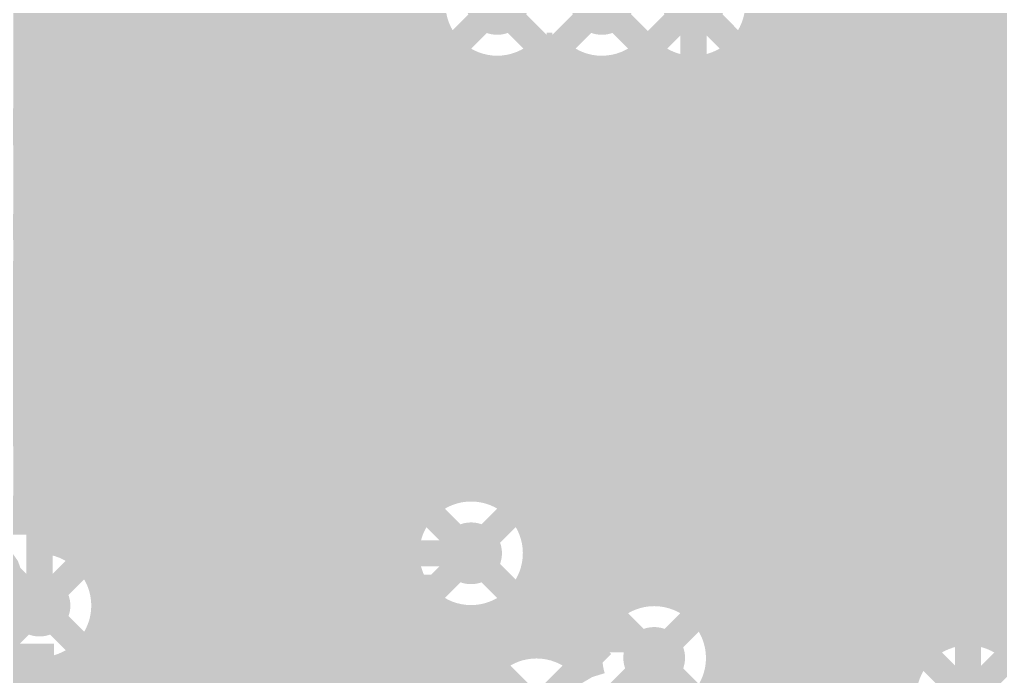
# Model space of a CAD drawing. Extents: x -3 to 92, y -53 to 125.
# Drawn here: x 31.68 to 41.21, y 39.32 to 45.69 of the extents above; entities that cross this region are included whole.
import ezdxf

# ---------------------------------------------------------------- set-up
doc = ezdxf.new("R2010")
doc.units = 0
doc.header["$MEASUREMENT"] = 0
doc.layers.get('0').update_dxf_attribs({"linetype": 'CONTINUOUS'})
for name, color, linetype in [('23-325-0_AST', 7, 'CONTINUOUS'), ('23-325-0_BOT', 7, 'CONTINUOUS'), ('23-325-0_DRD', 2, 'CONTINUOUS'), ('23-325-0_IN1', 4, 'CONTINUOUS'), ('23-325-0_IN2', 3, 'CONTINUOUS'), ('23-325-0_SMT', 10, 'CONTINUOUS'), ('23-325-0_SPT', 14, 'CONTINUOUS'), ('23-325-0_SST', 9, 'CONTINUOUS'), ('23-325-0_TOP', 12, 'CONTINUOUS'), ('THRUHOLE_TAP', 8, 'CONTINUOUS')]:
    doc.layers.add(name, color=color, linetype=linetype)

# ---------------------------------------------------------------- blocks, each defined once
blk = doc.blocks.new('OBLONG_63')
at = {"const_width": 0.2794}
blk.add_lwpolyline([(0.7493, 0), (-0.7493, 0)], dxfattribs=at)
at = {"const_width": 0.1397}
for points in [[(-0.81915, 0, 1), (-0.67945, 0, 1)], [(0.67945, 0, 1), (0.81915, 0, 1)]]:
    blk.add_lwpolyline(points, format="xyb", close=True, dxfattribs=at)
blk = doc.blocks.new('RECTANGLE_64')
blk.add_solid([(0.889, 0.1397), (0.889, -0.1397), (-0.889, 0.1397), (-0.889, -0.1397)])
blk = doc.blocks.new('ROUND_68')
at = {"const_width": 0.29972}
blk.add_lwpolyline([(-0.14986, 0, 1), (0.14986, 0, 1)], format="xyb", close=True, dxfattribs=at)
blk = doc.blocks.new('ROUND_78')
at = {"const_width": 0.29972}
blk.add_lwpolyline([(-0.14986, 0, 1), (0.14986, 0, 1)], format="xyb", close=True, dxfattribs=at)
blk = doc.blocks.new('ROUND_79')
at = {"const_width": 0.29972}
blk.add_lwpolyline([(-0.14986, 0, 1), (0.14986, 0, 1)], format="xyb", close=True, dxfattribs=at)
blk = doc.blocks.new('ROUND_84')
at = {"const_width": 0.10033}
blk.add_lwpolyline([(-0.050164, 0, 1), (0.050164, 0, 1)], format="xyb", close=True, dxfattribs=at)

msp = doc.modelspace()

# ---------------------------------------------------------------- linework, layer by layer
at = {"layer": '23-325-0_AST', "const_width": 0.1524}
for points in [[(36.068, 37.465), (43.815, 37.465), (43.815, 46.355), (34.925, 46.355), (34.925, 38.608), (36.068, 37.465)], [(38.58514, 42.65168), (38.58514, 41.80586), (38.52672, 41.63568), (38.17112, 41.63568), (38.1127, 41.80586), (38.1127, 42.65168)], [(39.42334, 41.63568), (38.9509, 41.63568), (39.42334, 42.31386), (39.42334, 42.48404), (39.36492, 42.65168), (39.00932, 42.65168), (38.9509, 42.48404)], [(39.84752, 42.14368), (40.20312, 42.14368), (40.26154, 41.97604), (40.26154, 41.80586), (40.20312, 41.63568), (39.84752, 41.63568), (39.7891, 41.80586), (39.7891, 41.97604), (40.02532, 42.65168)], [(31.9405, 39.5605), (29.0195, 39.5605), (29.0195, 37.9222), (31.9405, 37.9222), (31.9405, 39.5605)]]:
    msp.add_lwpolyline(points, dxfattribs=at)
at = {"layer": '23-325-0_BOT', "const_width": 0.254}
for points in [[(40.894, 39.116), (40.894, 50.165), (40.259, 50.8), (40.259, 107.823), (40.64, 108.204), (40.64, 109.22)], [(35.56, 59.055), (34.036, 59.055), (33.274, 58.293), (33.274, 50.165), (31.75, 48.641), (31.75, 40.894), (31.877, 40.767), (31.877, 40.005)], [(36.83, 22.225), (36.703, 22.352), (36.703, 32.639), (37.973, 33.909), (37.973, 38.354), (38.989, 39.37), (38.989, 40.132), (37.084, 42.037), (37.084, 45.085), (36.322, 45.847)], [(37.338, 45.847), (37.719, 45.47108), (37.719, 42.16908), (39.624, 40.25392), (39.624, 39.243), (38.481, 38.1), (38.481, 22.733)], [(41.91, 17.78), (42.037, 17.907), (42.037, 22.606), (38.989, 25.654), (38.989, 37.846), (40.132, 38.989), (40.132, 40.64), (38.227, 42.545), (38.227, 45.847)], [(32.2072, 44.831), (32.2072, 41.08196)], [(36.6268, 44.831), (32.2072, 44.831)], [(32.3342, 44.831), (32.3342, 40.767)], [(32.5628, 44.831), (32.5628, 37.45738)], [(32.7914, 44.831), (32.7914, 37.39388)], [(33.02, 44.831), (33.02, 37.20084)], [(33.2486, 44.831), (33.2486, 36.14674)], [(33.4772, 44.831), (33.4772, 35.9918)], [(33.7058, 44.831), (33.7058, 18.65122)], [(33.9344, 44.831), (33.9344, 18.9357)], [(34.163, 44.831), (34.163, 19.03222)], [(34.3916, 44.831), (34.3916, 19.0373)], [(34.6202, 44.831), (34.6202, 42.43832)], [(34.8488, 44.831), (34.8488, 42.70502)], [(35.0774, 44.831), (35.0774, 42.799)], [(35.306, 44.831), (35.306, 42.799)], [(35.5346, 44.831), (35.5346, 42.7101)], [(35.7632, 44.831), (35.7632, 42.44848)], [(35.9918, 44.831), (35.9918, 41.13784)], [(36.2204, 44.831), (36.2204, 41.1226)], [(36.449, 44.831), (36.449, 41.01338)], [(36.6268, 44.831), (36.6268, 42.037)], [(36.6268, 44.8056), (32.2072, 44.8056)], [(36.6268, 44.577), (32.2072, 44.577)], [(36.6268, 44.3484), (32.2072, 44.3484)], [(36.6268, 44.1198), (32.2072, 44.1198)], [(36.6268, 43.8912), (32.2072, 43.8912)], [(36.6268, 43.6626), (32.2072, 43.6626)], [(36.6268, 43.434), (32.2072, 43.434)], [(36.6268, 43.2054), (32.2072, 43.2054)], [(36.6268, 42.9768), (32.2072, 42.9768)], [(34.92246, 42.7482), (32.2072, 42.7482)], [(36.6268, 42.7482), (35.46348, 42.7482)], [(34.66338, 42.5196), (32.2072, 42.5196)], [(36.6268, 42.5196), (35.7251, 42.5196)], [(34.57448, 42.291), (32.2072, 42.291)], [(36.6268, 42.291), (35.814, 42.291)], [(34.57448, 42.0624), (32.2072, 42.0624)], [(36.6268, 42.0624), (35.814, 42.0624)], [(34.6202, 41.92016), (34.6202, 18.95094)], [(35.7632, 41.90746), (35.7632, 41.06418)], [(34.66592, 41.8338), (32.2072, 41.8338)], [(36.67506, 41.8338), (35.72002, 41.8338)], [(36.6776, 41.82618), (36.6776, 40.67048)], [(36.76396, 41.70934), (38.5318, 39.9415)], [(34.93516, 41.6052), (32.2072, 41.6052)], [(34.8488, 41.65092), (34.8488, 18.70456)], [(36.8681, 41.6052), (35.45332, 41.6052)], [(35.5346, 41.64838), (35.5346, 40.84828)], [(35.0774, 41.55948), (35.0774, 5.77596)], [(35.306, 41.55948), (35.306, 5.77596)], [(36.9062, 41.5671), (36.9062, 39.5859)], [(37.0967, 41.3766), (32.2072, 41.3766)], [(37.1348, 41.3385), (37.1348, 39.4462)], [(37.3253, 41.148), (32.2072, 41.148)], [(37.3634, 41.1099), (37.3634, 39.90086)], [(35.5854, 40.9194), (32.3088, 40.9194)], [(37.5539, 40.9194), (36.54806, 40.9194)], [(37.592, 40.8813), (37.592, 40.07358)], [(32.3342, 40.767), (32.3342, 40.4368)], [(35.46348, 40.6908), (32.3342, 40.6908)], [(37.7825, 40.6908), (36.67252, 40.6908)], [(37.8206, 40.6527), (37.8206, 40.12692)], [(35.44062, 40.4622), (32.3342, 40.4622)], [(38.0111, 40.4622), (36.69538, 40.4622)], [(36.6776, 40.35298), (36.6776, 39.61892)], [(38.0492, 40.4241), (38.0492, 40.0939)], [(35.50412, 40.2336), (32.46374, 40.2336)], [(35.5346, 40.17772), (35.5346, 38.83406)], [(38.2397, 40.2336), (36.63188, 40.2336)], [(38.2778, 40.1955), (38.2778, 39.9542)], [(35.69462, 40.005), (32.50692, 40.005)], [(37.47262, 40.005), (36.43884, 40.005)], [(36.449, 40.01008), (36.449, 39.56558)], [(38.4683, 40.005), (38.21684, 40.005)], [(35.7632, 39.96182), (35.7632, 38.95852)], [(35.9918, 39.88816), (35.9918, 38.98138)], [(36.2204, 39.90086), (36.2204, 39.39286)], [(38.5064, 39.9669), (38.5064, 39.53256)], [(38.5318, 39.9415), (38.5318, 39.55796)], [(37.28212, 39.7764), (32.46374, 39.7764)], [(38.5318, 39.7764), (38.40988, 39.7764)], [(36.4109, 39.5478), (32.3088, 39.5478)], [(32.3342, 39.57066), (32.3342, 37.43452)], [(37.21862, 39.5478), (36.99256, 39.5478)], [(38.5191, 39.5478), (38.47338, 39.5478)], [(38.5318, 39.55796), (38.47592, 39.50208)], [(31.6484, 39.41826), (31.6484, -4.572)], [(32.1056, 39.41826), (32.1056, 37.31006)], [(36.16706, 39.3192), (25.39238, 39.3192)], [(31.877, 39.37508), (31.877, -4.572)]]:
    msp.add_lwpolyline(points, dxfattribs=at)
for points in [[(35.19424, 42.80916, 0.4142136), (34.56432, 42.17924)], [(35.82416, 42.17924, 0.4142136), (35.19424, 42.80916)], [(34.56432, 42.17924, 0.4142136), (35.19424, 41.54932)], [(35.19424, 41.54932, 0.4142136), (35.82416, 42.17924)], [(36.6268, 42.037, 0.1989124), (36.76071, 41.71371)], [(36.6268, 42.037, 0.1989124), (36.76071, 41.71371)], [(36.068, 41.14292, 0.4142136), (35.43808, 40.513)], [(36.69792, 40.513, 0.4142136), (36.068, 41.14292)], [(32.3342, 40.767, 0.192782), (32.20783, 41.08256)], [(35.43808, 40.513, 0.4142136), (36.068, 39.88308)], [(36.068, 39.88308, 0.4142136), (36.69792, 40.513)], [(32.50692, 40.005, 0.1914994), (32.33496, 40.43752)], [(37.846, 40.12692, 0.4142136), (37.21608, 39.497)], [(38.47592, 39.50208, 0.4118544), (37.846, 40.12692)], [(31.877, 39.37508, 0.4142136), (32.50692, 40.005)], [(31.25724, 39.88308, 0.3584006), (31.877, 39.37254)], [(36.703, 39.61892, 0.4142136), (36.07308, 38.989)], [(37.24402, 39.31158, 0.2641873), (36.703, 39.61892)], [(37.21608, 39.497, 0.0748382), (37.24399, 39.31157)]]:
    msp.add_lwpolyline(points, format="xyb", dxfattribs=at)
at = {"layer": '23-325-0_DRD', "const_width": 0.254}
for points in [[(36.957, 46.482), (35.687, 45.212)], [(36.957, 45.212), (35.687, 46.482)], [(37.973, 46.482), (36.703, 45.212)], [(37.973, 45.212), (36.703, 46.482)], [(38.862, 46.482), (37.592, 45.212)], [(38.862, 45.212), (37.592, 46.482)], [(35.687, 43.815), (34.417, 42.545)], [(35.687, 42.545), (34.417, 43.815)], [(35.687, 43.815), (34.417, 42.545)], [(35.687, 42.545), (34.417, 43.815)], [(35.687, 43.815), (34.417, 42.545)], [(35.687, 42.545), (34.417, 43.815)], [(35.82924, 42.81424), (34.55924, 41.54424)], [(35.82924, 41.54424), (34.55924, 42.81424)], [(35.82924, 42.81424), (34.55924, 41.54424)], [(35.82924, 41.54424), (34.55924, 42.81424)], [(31.877, 41.148), (30.607, 39.878)], [(31.877, 39.878), (30.607, 41.148)], [(36.703, 41.148), (35.433, 39.878)], [(36.703, 39.878), (35.433, 41.148)], [(32.512, 40.64), (31.242, 39.37)], [(32.512, 39.37), (31.242, 40.64)], [(38.481, 40.132), (37.211, 38.862)], [(38.481, 38.862), (37.211, 40.132)], [(41.529, 39.751), (40.259, 38.481)], [(41.529, 38.481), (40.259, 39.751)], [(37.338, 39.624), (36.068, 38.354)], [(37.338, 38.354), (36.068, 39.624)]]:
    msp.add_lwpolyline(points, dxfattribs=at)
at = {"layer": '23-325-0_IN1', "const_width": 0.254}
for points in [[(39.5478, 50.546), (39.5478, 31.877)], [(39.7764, 50.546), (39.7764, 31.877)], [(40.005, 50.546), (40.005, 38.08476)], [(40.2336, 50.546), (40.2336, 38.33114)], [(40.4622, 50.546), (40.4622, 39.5732)], [(40.6908, 50.546), (40.6908, 39.7129)], [(40.9194, 50.546), (40.9194, 39.74592)], [(41.148, 50.546), (41.148, 39.69258)], [(32.004, 47.498), (32.004, 40.62222)], [(32.2326, 47.498), (32.2326, 40.5257)], [(32.4612, 47.498), (32.4612, 40.24122)], [(33.8328, 47.498), (33.8328, 31.877)], [(34.0614, 47.498), (34.0614, 31.877)], [(34.29, 47.498), (34.29, 31.877)], [(34.5186, 47.498), (34.5186, 43.51528)], [(34.7472, 47.498), (34.7472, 43.73118)], [(34.9758, 47.498), (34.9758, 43.80484)], [(35.2044, 47.498), (35.2044, 43.7896)], [(35.433, 47.498), (35.433, 43.68038)], [(35.6616, 47.498), (35.6616, 43.33748)], [(38.862, 47.498), (38.862, 31.877)], [(39.0906, 47.498), (39.0906, 31.877)], [(39.3192, 47.498), (39.3192, 31.877)], [(32.6898, 46.04766), (32.6898, 31.877)], [(33.6042, 46.04766), (33.6042, 31.877)], [(32.9184, 45.89526), (32.9184, 31.877)], [(33.3756, 45.89526), (33.3756, 31.877)], [(33.147, 45.85208), (33.147, 31.877)], [(35.71748, 45.6692), (32.004, 45.6692)], [(42.64406, 45.6692), (38.83152, 45.6692)], [(35.8394, 45.4406), (32.004, 45.4406)], [(36.8554, 45.4406), (36.80206, 45.4406)], [(36.8046, 45.4406), (36.8046, 39.6113)], [(42.5577, 45.4406), (38.70706, 45.4406)], [(35.8902, 45.38726), (35.8902, 41.11752)], [(37.719, 45.34408), (37.719, 40.11422)], [(38.6334, 45.3644), (38.6334, 31.877)], [(42.56278, 45.212), (32.004, 45.212)], [(36.1188, 45.2501), (36.1188, 41.14038)], [(36.3474, 45.21708), (36.3474, 41.07688)], [(36.576, 45.27042), (36.576, 40.88384)], [(37.0332, 45.29582), (37.0332, 39.52494)], [(37.2618, 45.22216), (37.2618, 39.73322)], [(37.4904, 45.23486), (37.4904, 40.0177)], [(37.9476, 45.28312), (37.9476, 40.1193)], [(38.1762, 45.21962), (38.1762, 40.03294)], [(38.4048, 45.24248), (38.4048, 39.78656)], [(42.6593, 44.9834), (32.004, 44.9834)], [(42.93616, 44.7548), (32.004, 44.7548)], [(42.66692, 44.5262), (32.004, 44.5262)], [(42.57548, 44.2976), (32.004, 44.2976)], [(42.57548, 44.069), (32.004, 44.069)], [(42.66438, 43.8404), (32.004, 43.8404)], [(34.59226, 43.6118), (32.004, 43.6118)], [(42.92346, 43.6118), (35.5092, 43.6118)], [(34.4551, 43.3832), (32.004, 43.3832)], [(45.974, 43.3832), (35.6489, 43.3832)], [(34.42208, 43.1546), (32.004, 43.1546)], [(45.974, 43.1546), (35.68192, 43.1546)], [(35.6616, 43.01998), (35.6616, 40.99306)], [(34.47542, 42.926), (32.004, 42.926)], [(45.974, 42.926), (35.62858, 42.926)], [(34.5186, 42.84472), (34.5186, 31.877)], [(34.6456, 42.6974), (32.004, 42.6974)], [(35.433, 42.67708), (35.433, 38.72484)], [(45.974, 42.6974), (35.45586, 42.6974)], [(34.7472, 42.62882), (34.7472, 31.877)], [(34.9758, 42.55516), (34.9758, 31.877)], [(35.2044, 42.56786), (35.2044, 31.877)], [(45.974, 42.4688), (32.004, 42.4688)], [(45.974, 42.2402), (32.004, 42.2402)], [(45.974, 42.0116), (32.004, 42.0116)], [(45.974, 41.783), (32.004, 41.783)], [(45.974, 41.5544), (32.004, 41.5544)], [(45.974, 41.3258), (32.004, 41.3258)], [(35.83178, 41.0972), (32.004, 41.0972)], [(45.974, 41.0972), (36.30422, 41.0972)], [(35.5473, 40.8686), (32.004, 40.8686)], [(45.974, 40.8686), (36.5887, 40.8686)], [(35.45078, 40.64), (32.004, 40.64)], [(45.974, 40.64), (36.68522, 40.64)], [(35.4457, 40.4114), (32.35706, 40.4114)], [(45.974, 40.4114), (36.6903, 40.4114)], [(35.53206, 40.1828), (32.48152, 40.1828)], [(45.974, 40.1828), (36.60394, 40.1828)], [(36.576, 40.13962), (36.576, 39.60622)], [(35.6616, 40.0304), (35.6616, 38.91788)], [(35.7759, 39.9542), (32.50438, 39.9542)], [(35.8902, 39.90848), (35.8902, 38.98138)], [(36.1188, 39.88562), (36.1188, 39.22522)], [(36.3474, 39.94912), (36.3474, 39.5097)], [(37.41166, 39.9542), (36.35756, 39.9542)], [(45.974, 39.9542), (38.2778, 39.9542)], [(37.25926, 39.7256), (32.44088, 39.7256)], [(32.4612, 39.76878), (32.4612, 31.877)], [(40.73398, 39.7256), (38.43274, 39.7256)], [(45.974, 39.7256), (41.05148, 39.7256)], [(36.32962, 39.497), (32.24784, 39.497)], [(37.21608, 39.497), (37.07384, 39.497)], [(40.39108, 39.497), (38.47592, 39.497)], [(32.2326, 39.4843), (32.2326, 31.877)], [(32.004, 39.38778), (32.004, 31.877)], [(36.13912, 39.2684), (32.004, 39.2684)], [(40.28186, 39.2684), (38.43274, 39.2684)], [(38.4048, 39.2049), (38.4048, 31.877)]]:
    msp.add_lwpolyline(points, dxfattribs=at)
for points in [[(35.69208, 45.847, 0.4142136), (36.322, 45.21708)], [(38.227, 45.21708, 0.4142136), (38.85692, 45.847)], [(36.322, 45.21708, 0.238621), (36.82957, 45.47394)], [(36.83, 45.47362, 0.2386215), (37.338, 45.21654)], [(37.338, 45.21708, 0.1981715), (37.78215, 45.40031)], [(37.7825, 45.39996, 0.198172), (38.227, 45.21658)], [(35.052, 43.80992, 0.4142136), (34.42208, 43.18)], [(35.052, 43.80992, 0.4142136), (34.42208, 43.18)], [(35.68192, 43.18, 0.4142136), (35.052, 43.80992)], [(35.68192, 43.18, 0.4142136), (35.052, 43.80992)], [(34.42208, 43.18, 0.4142136), (35.052, 42.55008)], [(34.42208, 43.18, 0.4142136), (35.052, 42.55008)], [(35.052, 42.55008, 0.4142136), (35.68192, 43.18)], [(35.052, 42.55008, 0.4142136), (35.68192, 43.18)], [(36.068, 41.14292, 0.4142136), (35.43808, 40.513)], [(36.69792, 40.513, 0.4142136), (36.068, 41.14292)], [(32.50692, 40.005, 0.3559507), (32.004, 40.62222)], [(35.43808, 40.513, 0.4142136), (36.068, 39.88308)], [(36.068, 39.88308, 0.4142136), (36.69792, 40.513)], [(37.846, 40.12692, 0.4142136), (37.21608, 39.497)], [(38.47592, 39.497, 0.4142136), (37.846, 40.12692)], [(32.004, 39.38778, 0.3559512), (32.50692, 40.005)], [(40.894, 39.74592, 0.4142136), (40.26408, 39.116)], [(41.52392, 39.116, 0.4142136), (40.894, 39.74592)], [(36.703, 39.61892, 0.4142136), (36.07308, 38.989)], [(37.24402, 39.31158, 0.2641873), (36.703, 39.61892)], [(37.21608, 39.497, 0.0748382), (37.24399, 39.31157)], [(37.846, 38.86708, 0.4142136), (38.47592, 39.497)]]:
    msp.add_lwpolyline(points, format="xyb", dxfattribs=at)
at = {"layer": '23-325-0_IN2', "const_width": 0.254}
for points in [[(62.738, 41.275), (46.355, 41.275), (45.847, 40.767), (39.116, 40.767), (37.846, 39.497)], [(56.896, 40.386), (56.515, 40.767), (46.609, 40.767), (46.101, 40.259), (39.624, 40.259), (38.227, 38.862), (36.83, 38.862), (36.703, 38.989)], [(36.068, 40.513), (34.036, 40.513), (32.893, 39.37), (24.765, 39.37)], [(49.657, 38.735), (46.736, 38.735), (45.72, 39.751), (39.878, 39.751), (38.481, 38.354), (35.941, 38.354)]]:
    msp.add_lwpolyline(points, dxfattribs=at)
at = {"layer": '23-325-0_SST', "const_width": 0.1524}
for points in [[(36.068, 37.465), (43.815, 37.465), (43.815, 46.355), (34.925, 46.355), (34.925, 38.608), (36.068, 37.465)], [(32.0802, 42.92092), (32.0802, 42.44594), (31.40456, 42.92092), (31.23438, 42.92092), (31.0642, 42.85996), (31.0642, 42.50436), (31.23438, 42.44594)], [(31.5722, 41.66616), (31.5722, 42.02176), (31.74238, 42.08272), (31.91256, 42.08272), (32.0802, 42.02176), (32.0802, 41.66616), (31.91256, 41.60774), (31.74238, 41.60774), (31.0642, 41.84396)], [(31.91256, 41.24452), (32.0802, 41.18356), (32.0802, 40.82796), (31.91256, 40.76954), (31.23438, 40.76954), (31.0642, 40.82796), (31.0642, 41.18356), (31.23438, 41.24452)], [(31.36392, 39.55542), (31.24454, 39.72306), (31.18612, 39.89324), (31.18612, 40.23106), (31.24454, 40.40124), (31.36392, 40.57142), (31.48076, 40.57142), (31.60014, 40.40124), (31.65856, 40.23106), (31.65856, 39.89324), (31.60014, 39.72306), (31.48076, 39.55542), (31.36392, 39.55542)], [(31.9405, 39.5605), (29.0195, 39.5605), (29.0195, 37.9222), (31.9405, 37.9222), (31.9405, 39.5605)]]:
    msp.add_lwpolyline(points, dxfattribs=at)
at = {"layer": '23-325-0_TOP', "const_width": 0.254}
for points in [[(38.56228, 47.6631), (38.56228, 46.65472), (38.862, 46.355), (38.862, 44.831), (38.71214, 44.68114), (33.5788, 44.68114)], [(33.147, 46.482), (33.147, 46.1137), (33.5788, 45.6819)], [(40.1066, 46.44644), (40.1066, 39.5732)], [(40.3352, 46.50232), (40.3352, 39.5732)], [(40.7924, 46.50232), (40.7924, 39.7383)], [(41.021, 46.44644), (41.021, 39.73322)], [(41.2496, 46.482), (41.2496, 39.6367)], [(29.9212, 46.355), (32.09544, 44.18076), (33.5788, 44.18076)], [(39.3192, 46.355), (39.3192, 44.831)], [(39.4208, 46.4439), (39.4208, 39.5732)], [(39.6494, 46.4439), (39.6494, 39.5732)], [(39.878, 46.4439), (39.878, 39.5732)], [(40.5638, 46.4439), (40.5638, 39.65194)], [(36.322, 45.847), (35.65652, 45.18152), (33.5788, 45.18152)], [(41.9227, 45.7454), (39.3192, 45.7454)], [(41.70172, 45.5168), (39.3192, 45.5168)], [(41.61028, 45.2882), (39.3192, 45.2882)], [(41.60774, 45.0596), (39.3192, 45.0596)], [(41.60774, 44.831), (39.3192, 44.831)], [(41.60774, 44.6024), (39.25824, 44.6024)], [(29.9212, 44.45), (30.69082, 43.68038), (33.5788, 43.68038)], [(39.18458, 44.50842), (39.0398, 44.3611)], [(39.1922, 44.5135), (39.1922, 39.57066)], [(41.60774, 44.3738), (39.04996, 44.3738)], [(38.9636, 44.30014), (38.9636, 39.47668)], [(38.71214, 44.22394), (34.79546, 44.22394)], [(34.8488, 44.22394), (34.8488, 42.70502)], [(35.0774, 44.22394), (35.0774, 42.799)], [(35.306, 44.22394), (35.306, 42.799)], [(35.5346, 44.22394), (35.5346, 42.7101)], [(35.7632, 44.22394), (35.7632, 42.44848)], [(35.9918, 44.22394), (35.9918, 41.13784)], [(36.2204, 44.22394), (36.2204, 41.1226)], [(36.449, 44.22394), (36.449, 41.01338)], [(36.6776, 44.22394), (36.6776, 40.67048)], [(36.9062, 44.22394), (36.9062, 40.13454)], [(37.1348, 44.22394), (37.1348, 40.13454)], [(37.3634, 44.22394), (37.3634, 40.13454)], [(37.592, 44.22394), (37.592, 40.13454)], [(37.8206, 44.22394), (37.8206, 40.12692)], [(38.0492, 44.22394), (38.0492, 40.0939)], [(38.2778, 44.22394), (38.2778, 39.9542)], [(38.5064, 44.22394), (38.5064, 39.02456)], [(38.735, 44.22394), (38.735, 39.25316)], [(41.60774, 44.1452), (34.79546, 44.1452)], [(41.60774, 43.9166), (34.7345, 43.9166)], [(41.60774, 43.688), (34.798, 43.688)], [(41.60774, 43.4594), (34.74212, 43.4594)], [(32.36214, 43.22318), (30.69082, 43.22318)], [(31.6484, 43.22318), (31.6484, 42.13606)], [(31.877, 43.22318), (31.877, 42.13606)], [(32.1056, 43.22318), (32.1056, 42.13606)], [(32.3342, 43.22318), (32.3342, 42.13606)], [(41.60774, 43.2308), (34.79546, 43.2308)], [(32.3596, 43.18), (33.5788, 43.18)], [(33.5788, 43.18), (35.052, 43.18)], [(35.052, 43.18), (33.5788, 43.18)], [(33.5788, 43.18), (35.052, 43.18)], [(34.798, 43.18), (33.5788, 43.18)], [(32.39516, 43.0022), (30.4546, 43.0022)], [(41.60774, 43.0022), (34.76244, 43.0022)], [(32.36976, 42.7736), (30.4546, 42.7736)], [(34.98596, 42.7736), (34.78784, 42.7736)], [(41.60774, 42.7736), (35.40252, 42.7736)], [(32.37992, 42.545), (30.4546, 42.545)], [(41.60774, 42.545), (35.70732, 42.545)], [(32.37992, 42.3164), (30.4546, 42.3164)], [(41.60774, 42.3164), (35.80892, 42.3164)], [(33.5788, 42.17924), (35.19424, 42.17924)], [(33.5788, 42.17924), (35.19424, 42.17924)], [(32.36214, 42.13606), (31.26486, 42.13606)], [(41.60774, 42.0878), (35.81654, 42.0878)], [(35.7632, 41.90746), (35.7632, 41.06418)], [(41.60774, 41.8592), (35.73526, 41.8592)], [(33.5788, 41.67886), (31.26486, 41.67886), (29.845, 40.259), (27.6098, 40.259), (26.5938, 39.243), (26.5938, 38.735)], [(29.845, 40.259), (31.26486, 41.67886), (33.5788, 41.67886)], [(34.88436, 41.6306), (34.79546, 41.6306)], [(34.8488, 41.65092), (34.8488, 40.63492)], [(41.60774, 41.6306), (35.50412, 41.6306)], [(35.5346, 41.64838), (35.5346, 40.84828)], [(35.0774, 41.55948), (35.0774, 40.63492)], [(35.306, 41.55948), (35.306, 40.63492)], [(41.60774, 41.402), (34.74212, 41.402)], [(33.5788, 41.17848), (31.90748, 41.17848), (31.242, 40.513)], [(41.60774, 41.1734), (34.798, 41.1734)], [(35.60826, 40.9448), (34.7345, 40.9448)], [(41.60774, 40.9448), (36.5252, 40.9448)], [(31.877, 40.005), (32.5501, 40.6781), (33.5788, 40.6781)], [(35.4711, 40.7162), (34.79546, 40.7162)], [(34.79546, 40.64762), (34.79546, 40.6781)], [(35.45078, 40.63492), (34.798, 40.63492)], [(41.60774, 40.7162), (36.6649, 40.7162)], [(33.5788, 40.17772), (35.73272, 40.17772), (36.068, 40.513)], [(41.60774, 40.4876), (36.69792, 40.4876)], [(36.6776, 40.35298), (36.6776, 40.13454)], [(41.60774, 40.259), (36.64458, 40.259)], [(37.66566, 40.13454), (36.57092, 40.13454)], [(41.60774, 40.0304), (38.18128, 40.0304)], [(41.60774, 39.8018), (38.39718, 39.8018)], [(37.846, 39.497), (37.66566, 39.67734), (33.5788, 39.67734)], [(32.36976, 39.5732), (32.3342, 39.5732)], [(32.3342, 39.57066), (32.3342, 37.43452)], [(39.243, 39.5732), (38.47084, 39.5732)], [(40.45966, 39.5732), (39.243, 39.5732)], [(41.60774, 39.5732), (41.3258, 39.5732)], [(32.1056, 39.41826), (32.1056, 37.31006)], [(38.92042, 39.43858), (37.6555, 38.1762)], [(31.9278, 39.37762), (31.9278, 37.9222)], [(32.39008, 39.3446), (31.9278, 39.3446)], [(38.8239, 39.3446), (38.4556, 39.3446)]]:
    msp.add_lwpolyline(points, dxfattribs=at)
for points in [[(39.18458, 44.50842, 0.1989124), (39.3182, 44.831)], [(38.71214, 44.22394, 0.1989116), (39.03543, 44.35785)], [(38.71214, 44.22394, 0.1989116), (39.03543, 44.35785)], [(34.72434, 43.9293, 0.1423204), (34.79739, 44.18076)], [(34.798, 44.18076, 0.0230363), (34.79601, 44.22399)], [(34.798, 43.68038, 0.1411512), (34.726, 43.93034)], [(34.72434, 43.42892, 0.1423204), (34.79739, 43.68038)], [(34.798, 43.18, 0.1411512), (34.726, 43.42996)], [(32.36214, 43.22318, 0.0230365), (32.36015, 43.18)], [(32.3596, 43.18, 0.1415842), (32.43202, 42.92936)], [(34.72434, 42.92854, 0.1423204), (34.79739, 43.18)], [(32.43072, 42.92854, 0.1404188), (32.35941, 42.67962)], [(34.798, 42.67962, 0.1411512), (34.726, 42.92958)], [(35.19424, 42.80916, 0.1715991), (34.79826, 42.66914)], [(35.82416, 42.17924, 0.4142136), (35.19424, 42.80916)], [(32.3596, 42.67962, 0.1415842), (32.43202, 42.42898)], [(32.43072, 42.42816, 0.1404188), (32.35941, 42.17924)], [(32.3596, 42.17924, 0.0230372), (32.36159, 42.13601)], [(35.19424, 41.54932, 0.4142136), (35.82416, 42.17924)], [(34.798, 41.68902, 0.171599), (35.19424, 41.54891)], [(34.72434, 41.4274, 0.1423204), (34.79739, 41.67886)], [(34.798, 41.17848, 0.1411512), (34.726, 41.42844)], [(34.72434, 40.92702, 0.1423204), (34.79739, 41.17848)], [(36.068, 41.14292, 0.3581814), (35.45078, 40.63492)], [(36.69792, 40.513, 0.4142136), (36.068, 41.14292)], [(34.798, 40.6781, 0.1411512), (34.726, 40.92806)], [(36.57092, 40.13454, 0.1626919), (36.69741, 40.513)], [(37.7698, 40.12184, 0.0575973), (37.66566, 40.13388)], [(37.7698, 40.12184, 0.0575973), (37.66566, 40.13388)], [(37.846, 40.12692, 0.0303479), (37.76974, 40.12229)], [(38.47592, 39.497, 0.4142136), (37.846, 40.12692)], [(40.894, 39.74592, 0.1922585), (40.46014, 39.57269)], [(41.52392, 39.116, 0.4142136), (40.894, 39.74592)], [(31.9278, 39.37762, 0.2038957), (32.36427, 39.60656)], [(32.36468, 39.60622, 0.1030552), (32.43175, 39.42653)], [(37.846, 38.86708, 0.4142136), (38.47592, 39.497)], [(39.243, 39.5732, 0.1989132), (38.91971, 39.43929)], [(39.243, 39.5732, 0.1989132), (38.91971, 39.43929)], [(32.43072, 39.42588, 0.1404188), (32.35941, 39.17696)]]:
    msp.add_lwpolyline(points, format="xyb", dxfattribs=at)

# ---------------------------------------------------------------- block references
at = {"layer": '23-325-0_AST'}
for name, p in [('OBLONG_63', (33.5788, 45.6819)), ('RECTANGLE_64', (33.5788, 45.18152)), ('OBLONG_63', (33.5788, 44.68114)), ('OBLONG_63', (33.5788, 44.18076)), ('OBLONG_63', (33.5788, 43.68038)), ('OBLONG_63', (33.5788, 43.18)), ('OBLONG_63', (33.5788, 42.67962)), ('OBLONG_63', (33.5788, 42.17924)), ('OBLONG_63', (33.5788, 41.67886)), ('OBLONG_63', (33.5788, 41.17848)), ('OBLONG_63', (33.5788, 40.6781)), ('RECTANGLE_64', (33.5788, 40.17772)), ('OBLONG_63', (33.5788, 39.67734))]:
    msp.add_blockref(name, p, dxfattribs=at)
at = {"layer": '23-325-0_BOT'}
for p in [(36.322, 45.847), (37.338, 45.847), (38.227, 45.847), (35.052, 43.18), (35.19424, 42.17924), (36.068, 40.513), (31.877, 40.005), (37.846, 39.497), (40.894, 39.116)]:
    msp.add_blockref('ROUND_68', p, dxfattribs=at)
at = {"layer": '23-325-0_IN1'}
for name, p in [('ROUND_78', (36.322, 45.847)), ('ROUND_78', (37.338, 45.847)), ('ROUND_79', (38.227, 45.847)), ('ROUND_78', (35.052, 43.18)), ('ROUND_78', (35.19424, 42.17924)), ('ROUND_79', (36.068, 40.513)), ('ROUND_79', (31.877, 40.005)), ('ROUND_78', (37.846, 39.497)), ('ROUND_78', (40.894, 39.116))]:
    msp.add_blockref(name, p, dxfattribs=at)
at = {"layer": '23-325-0_IN2'}
for name, p in [('ROUND_68', (36.322, 45.847)), ('ROUND_68', (37.338, 45.847)), ('ROUND_68', (38.227, 45.847)), ('ROUND_68', (35.052, 43.18)), ('ROUND_78', (35.19424, 42.17924)), ('ROUND_68', (36.068, 40.513)), ('ROUND_68', (31.877, 40.005)), ('ROUND_68', (37.846, 39.497)), ('ROUND_68', (40.894, 39.116))]:
    msp.add_blockref(name, p, dxfattribs=at)
at = {"layer": '23-325-0_SMT'}
for name, p in [('OBLONG_63', (33.5788, 45.6819)), ('RECTANGLE_64', (33.5788, 45.18152)), ('OBLONG_63', (33.5788, 44.68114)), ('OBLONG_63', (33.5788, 44.18076)), ('OBLONG_63', (33.5788, 43.68038)), ('OBLONG_63', (33.5788, 43.18)), ('OBLONG_63', (33.5788, 42.67962)), ('OBLONG_63', (33.5788, 42.17924)), ('OBLONG_63', (33.5788, 41.67886)), ('OBLONG_63', (33.5788, 41.17848)), ('OBLONG_63', (33.5788, 40.6781)), ('RECTANGLE_64', (33.5788, 40.17772)), ('OBLONG_63', (33.5788, 39.67734))]:
    msp.add_blockref(name, p, dxfattribs=at)
at = {"layer": '23-325-0_SPT'}
for name, p in [('OBLONG_63', (33.5788, 45.6819)), ('RECTANGLE_64', (33.5788, 45.18152)), ('OBLONG_63', (33.5788, 44.68114)), ('OBLONG_63', (33.5788, 44.18076)), ('OBLONG_63', (33.5788, 43.68038)), ('OBLONG_63', (33.5788, 43.18)), ('OBLONG_63', (33.5788, 42.67962)), ('OBLONG_63', (33.5788, 42.17924)), ('OBLONG_63', (33.5788, 41.67886)), ('OBLONG_63', (33.5788, 41.17848)), ('OBLONG_63', (33.5788, 40.6781)), ('RECTANGLE_64', (33.5788, 40.17772)), ('OBLONG_63', (33.5788, 39.67734))]:
    msp.add_blockref(name, p, dxfattribs=at)
at = {"layer": '23-325-0_TOP'}
for name, p in [('ROUND_68', (36.322, 45.847)), ('ROUND_68', (37.338, 45.847)), ('ROUND_68', (38.227, 45.847)), ('OBLONG_63', (33.5788, 45.6819)), ('RECTANGLE_64', (33.5788, 45.18152)), ('OBLONG_63', (33.5788, 44.68114)), ('OBLONG_63', (33.5788, 44.18076)), ('OBLONG_63', (33.5788, 43.68038)), ('ROUND_68', (35.052, 43.18)), ('OBLONG_63', (33.5788, 43.18)), ('OBLONG_63', (33.5788, 42.67962)), ('ROUND_68', (35.19424, 42.17924)), ('OBLONG_63', (33.5788, 42.17924)), ('OBLONG_63', (33.5788, 41.67886)), ('OBLONG_63', (33.5788, 41.17848)), ('OBLONG_63', (33.5788, 40.6781)), ('ROUND_68', (36.068, 40.513)), ('ROUND_68', (31.877, 40.005)), ('RECTANGLE_64', (33.5788, 40.17772)), ('OBLONG_63', (33.5788, 39.67734)), ('ROUND_68', (37.846, 39.497)), ('ROUND_68', (40.894, 39.116))]:
    msp.add_blockref(name, p, dxfattribs=at)
at = {"layer": 'THRUHOLE_TAP'}
for p in [(35.052, 43.18), (35.19424, 42.17924), (36.068, 40.513), (31.877, 40.005), (37.846, 39.497)]:
    msp.add_blockref('ROUND_84', p, dxfattribs=at)

doc.saveas('drawing.dxf')
